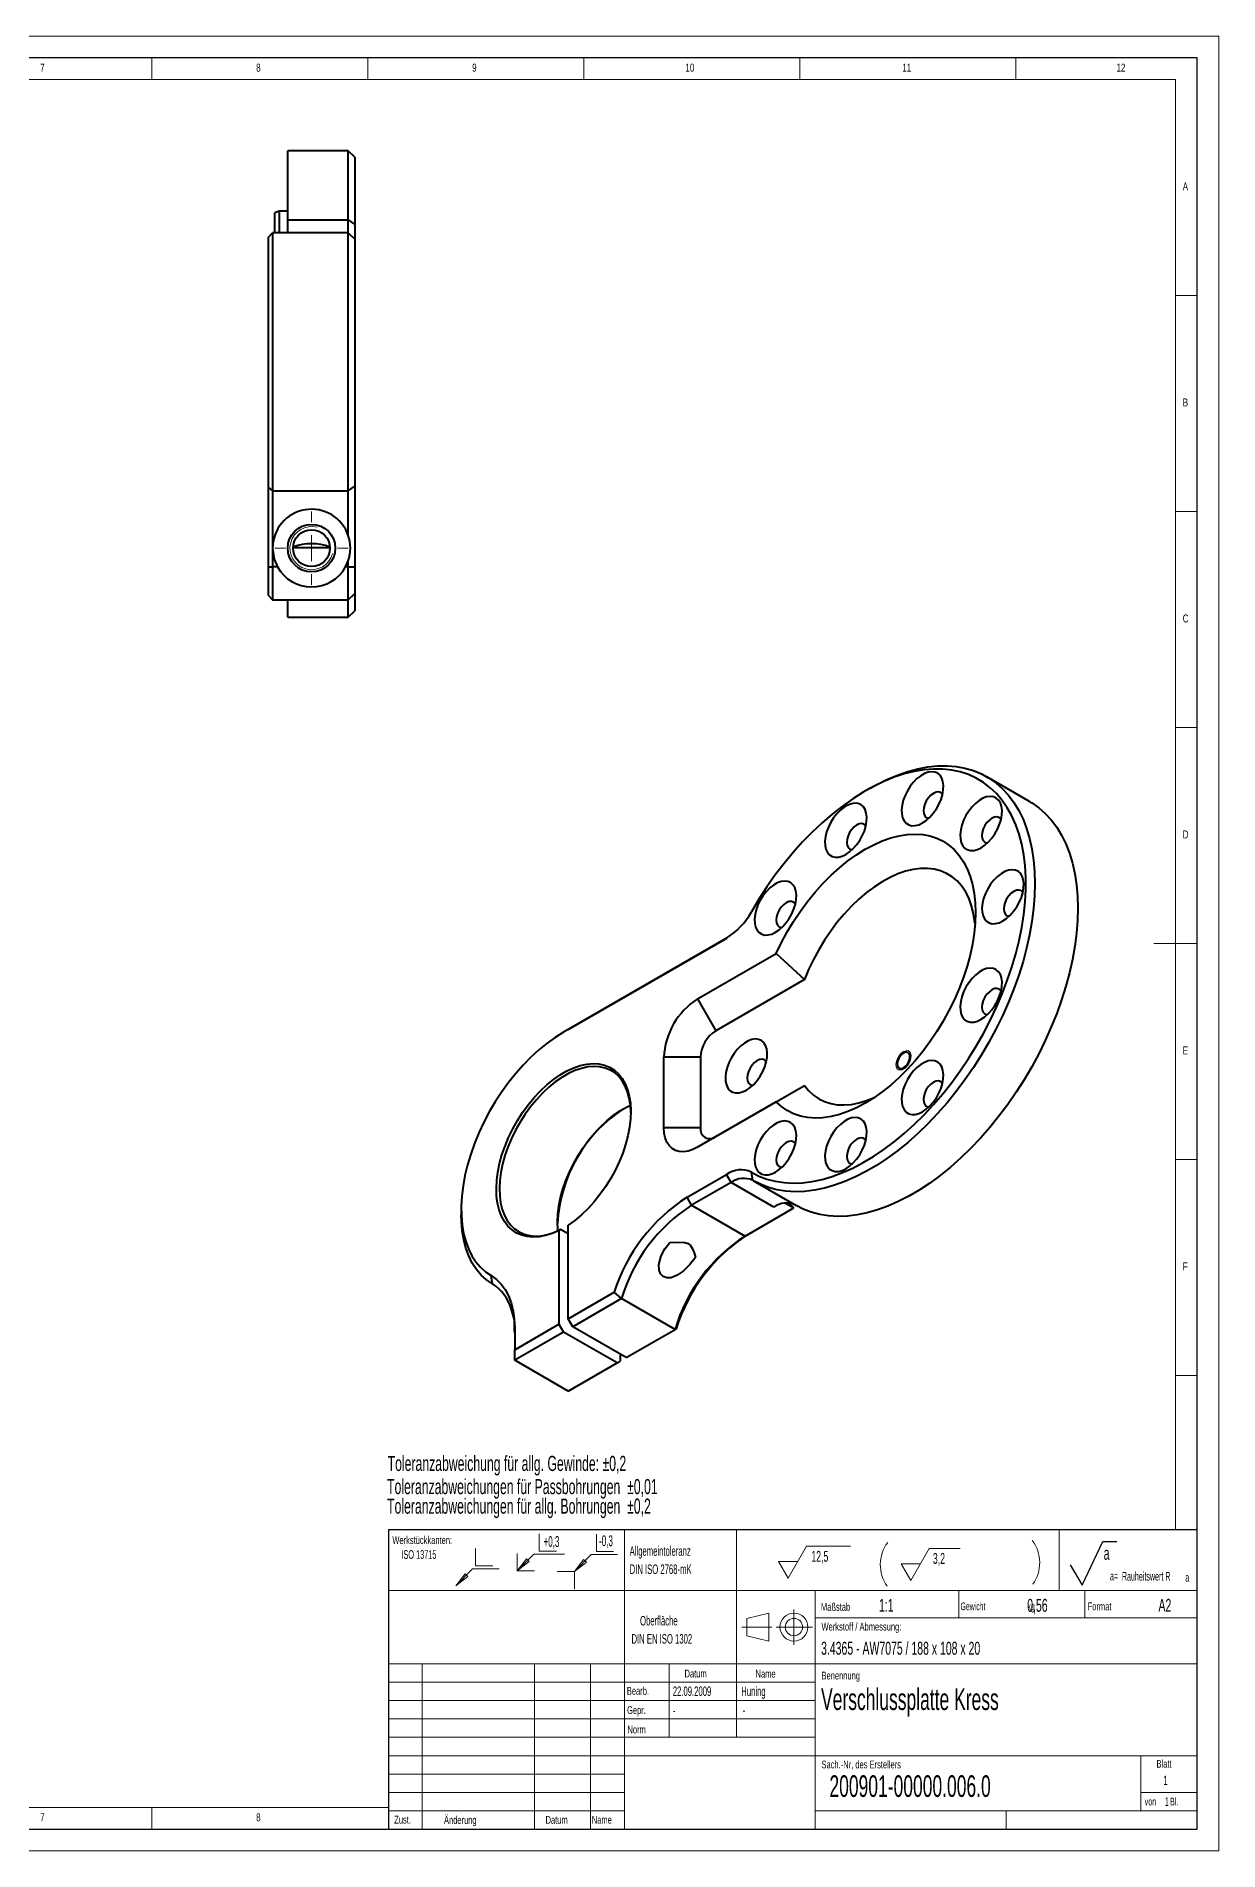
# Model space of a CAD drawing. Header units: millimetres. Extents: x 0 to 594, y 0 to 420.
# Drawn here: x 320.3 to 594, y 0 to 420 of the extents above; entities that cross this region are included whole.
import ezdxf

# ---------------------------------------------------------------- set-up
doc = ezdxf.new("R2010")
doc.units = ezdxf.units.MM
doc.linetypes.add('CENTERX2', pattern=[20.32, 12.7, -2.54, 2.54, -2.54])
doc.layers.add('SLD-0', color=7, linetype='Continuous')
doc.styles.add('SLDTEXTSTYLE0', font='TXT', dxfattribs={"width": 0.554584})
doc.styles.add('SLDTEXTSTYLE1', font='TXT', dxfattribs={"width": 0.605})
doc.styles.add('SLDTEXTSTYLE2', font='TXT', dxfattribs={"width": 0.491563})
doc.styles.add('SLDTEXTSTYLE3', font='TXT', dxfattribs={"width": 0.75})
doc.styles.add('SLDTEXTSTYLE4', font='TXT', dxfattribs={"width": 0.530484})
doc.styles.add('SLDTEXTSTYLE5', font='TXT', dxfattribs={"width": 0.548462})

# ---------------------------------------------------------------- blocks, each defined once
blk = doc.blocks.new('Block25')
at = {"color": 9, "linetype": 'Continuous', "lineweight": 0}
for p, q in [((5.1, 4.6), (5.1, 8.6)), ((5.1, 4.6), (9.1, 4.6)), ((0, 0), (0, 4)), ((0, 0), (3.9, 3.9)), ((0, 0), (2.15, 2.8)), ((0, 0), (2.8, 2.15)), ((0, 0), (4, 0)), ((2.15, 2.8), (2.8, 2.15)), ((3.9, 3.9), (10.96, 3.9))]:
    blk.add_line(p, q, dxfattribs=at)
at = {"color": 7, "linetype": 'Continuous', "lineweight": 0, "insert": (6.11, 8.05), "char_height": 2.5, "attachment_point": 1, "style": 'SLDTEXTSTYLE0'}
blk.add_mtext('+0,3', dxfattribs=at)
blk = doc.blocks.new('Block26')
at = {"color": 9, "linetype": 'Continuous', "lineweight": 0}
for p, q in [((4.596194, 4.596194), (4.596194, 8.596194)), ((4.596194, 4.596194), (8.596194, 4.596194)), ((0, 0), (3.896194, 3.896194)), ((0, 0), (2.149051, 2.800697)), ((0, 0), (2.800697, 2.14905)), ((2.149051, 2.800697), (2.800697, 2.14905)), ((3.896194, 3.896194), (10.010473, 3.896194))]:
    blk.add_line(p, q, dxfattribs=at)
blk = doc.blocks.new('Block27')
at = {"color": 9, "linetype": 'Continuous', "lineweight": 0}
for p, q in [((9.1, 8.6), (9.1, 12.6)), ((9.1, 8.6), (13.1, 8.6)), ((4, 4), (7.9, 7.9)), ((4, 4), (6.15, 6.8)), ((4, 4), (6.8, 6.15)), ((6.15, 6.8), (6.8, 6.15)), ((7.9, 7.9), (14.01, 7.9)), ((0, 4), (4, 4)), ((4, 0), (4, 4))]:
    blk.add_line(p, q, dxfattribs=at)
at = {"color": 7, "linetype": 'Continuous', "lineweight": 0, "insert": (9.73, 12.36), "char_height": 2.5, "attachment_point": 1, "style": 'SLDTEXTSTYLE0'}
blk.add_mtext('-0,3', dxfattribs=at)
blk = doc.blocks.new('Block28')
at = {"layer": 'SLD-0'}
for p, q in [((2.77, 0), (7.58, 10.04)), ((7.58, 10.04), (10.86, 10.04)), ((0, 4.71), (2.77, 0))]:
    blk.add_line(p, q, dxfattribs=at)
at = {"layer": 'SLD-0', "attachment_point": 1}
for s, insert, char_height, style in [('a', (7.79, 8.85), 3, 'SLDTEXTSTYLE1'), ('a=', (9.24, 3.08), 2, 'SLDTEXTSTYLE2'), ('Rauheitswert R', (12.01, 3.03), 2, 'SLDTEXTSTYLE2'), ('a', (26.68, 2.78), 2, 'SLDTEXTSTYLE2')]:
    blk.add_mtext(s, dxfattribs=dict(at, insert=insert, char_height=char_height, style=style))
blk = doc.blocks.new('Block29')
at = {"layer": 'SLD-0', "color": 7, "linetype": 'Continuous', "lineweight": 0}
for p, q in [((6.51, 7.42), (2.23, 0)), ((6.51, 7.42), (13.68, 7.42)), ((2.23, 0), (0, 3.86)), ((0, 3.86), (4.46, 3.86))]:
    blk.add_line(p, q, dxfattribs=at)
at = {"layer": 'SLD-0', "insert": (7.34, 6.36), "char_height": 2.5, "attachment_point": 1, "style": 'SLDTEXTSTYLE1'}
blk.add_mtext('3,2', dxfattribs=at)
blk = doc.blocks.new('Block30')
at = {"color": 7, "linetype": 'Continuous', "lineweight": 0}
for p, q in [((2.23, 0), (6.51, 7.42)), ((6.51, 7.42), (16.66, 7.42)), ((0, 3.86), (4.46, 3.86)), ((0, 3.86), (2.23, 0))]:
    blk.add_line(p, q, dxfattribs=at)
at = {"color": 7, "linetype": 'Continuous', "lineweight": 0, "insert": (7.63, 6.32), "char_height": 2.5, "attachment_point": 1, "style": 'SLDTEXTSTYLE1'}
blk.add_mtext('12,5', dxfattribs=at)
blk = doc.blocks.new('Block31')
at = {"color": 7, "linetype": 'Continuous', "lineweight": 0}
blk.add_arc((8.57, 4.98), 8.57, 143.2192, 215.5305, dxfattribs=at)
blk = doc.blocks.new('Block32')
at = {"color": 7, "linetype": 'Continuous', "lineweight": 0}
blk.add_arc((-6.86, 4.98), 8.57, 324.4695, 36.7808, dxfattribs=at)
blk = doc.blocks.new('SW_NOTE_0')
at = {"color": 0, "linetype": 'Continuous', "lineweight": 0, "char_height": 2.2, "attachment_point": 1, "style": 'SLDTEXTSTYLE1'}
for s, insert in [('Allgemeintoleranz', (0, 2.84)), ('DIN ISO 2768-mK', (0, -1.36))]:
    blk.add_mtext(s, dxfattribs=dict(at, insert=insert))
blk = doc.blocks.new('SW_NOTE_1')
at = {"color": 0, "linetype": 'Continuous', "lineweight": 0, "char_height": 2.2, "attachment_point": 1, "style": 'SLDTEXTSTYLE1'}
for s, insert in [('    Oberfläche', (0, 2.84)), ('DIN EN ISO 1302', (0, -1.36))]:
    blk.add_mtext(s, dxfattribs=dict(at, insert=insert))
blk = doc.blocks.new('SW_NOTE_2')
at = {"color": 0, "linetype": 'Continuous', "lineweight": 0, "char_height": 3.5, "attachment_point": 1, "style": 'SLDTEXTSTYLE1'}
for s, insert in [('Toleranzabweichungen für Passbohrungen  ±0,01', (0, 4.51)), ('Toleranzabweichungen für allg. Bohrungen  ±0,2', (0, -0.01))]:
    blk.add_mtext(s, dxfattribs=dict(at, insert=insert))
blk = doc.blocks.new('SW_CENTERMARKSYMBOL_10')
at = {"color": 0, "linetype": 'Continuous', "lineweight": 0}
for p, q in [((0, 6), (0, 8.5)), ((-6, 0), (-8.5, 0)), ((0, 0), (-3, 0)), ((0, 0), (0, 3)), ((0, 0), (0, -3)), ((0, 0), (3, 0)), ((6, 0), (8.5, 0)), ((0, -6), (0, -8.5))]:
    blk.add_line(p, q, dxfattribs=at)

msp = doc.modelspace()

# ---------------------------------------------------------------- linework, layer by layer
at = {"color": 7, "linetype": 'Continuous', "lineweight": 0}
for p, q in [((594, 420), (0, 420)), ((594, 77.25), (594, 420)), ((347, 410), (347, 415)), ((397, 415), (397, 410)), ((447, 410), (447, 415)), ((497, 415), (497, 410)), ((547, 410), (547, 415)), ((584, 410), (10, 410)), ((584, 74.25), (584, 410)), ((584, 360), (589, 360)), ((589, 310), (584, 310)), ((584, 260), (589, 260)), ((589, 210), (579, 210)), ((584, 160), (589, 160)), ((589, 110), (584, 110)), ((594, 0), (594, 77.25)), ((482.4, 57.25), (482.4, 74.25)), ((557.07055, 74.25), (557.07055, 60.25)), ((533.80694, 60.25), (533.80694, 53.875)), ((563, 60.25), (563, 53.875)), ((482.4, 57.25), (482.4, 26.25)), ((589, 53.875), (500.6, 53.875)), ((409.6, 43.25), (409.6, 5)), ((435.6, 5), (435.6, 43.25)), ((448.6, 43.25), (448.6, 5)), ((466.8, 26.25), (466.8, 43.25)), ((500.6, 39), (401.8, 39)), ((500.6, 34.75), (401.8, 34.75)), ((500.6, 30.5), (401.8, 30.5)), ((500.6, 26.25), (401.8, 26.25)), ((456.4, 22), (401.8, 22)), ((576, 9.25), (576, 22)), ((456.4, 17.75), (401.8, 17.75)), ((456.4, 13.5), (401.8, 13.5)), ((589, 13.5), (576, 13.5)), ((10, 10), (401.8, 10)), ((347, 5), (347, 10)), ((500.6, 9.25), (589, 9.25)), ((544.8, 5), (544.8, 9.25)), ((0, 0), (401.8, 0)), ((401.8, 0), (594, 0))]:
    msp.add_line(p, q, dxfattribs=at)
at = {"color": 7, "linetype": 'Continuous', "lineweight": 30}
for p, q in [((589, 415), (5, 415)), ((589, 74.25), (589, 415)), ((589, 74.25), (401.8, 74.25)), ((401.8, 74.25), (401.8, 5)), ((589, 5), (589, 74.25)), ((5, 5), (401.8, 5)), ((401.8, 5), (589, 5))]:
    msp.add_line(p, q, dxfattribs=at)
at = {"color": 7, "linetype": 'Continuous', "lineweight": 40}
for p, q in [((392.48791, 393.52339), (378.48791, 393.52339)), ((378.48791, 377.49214), (378.48791, 393.52339)), ((393.98791, 392.02339), (392.48791, 393.52339)), ((392.48791, 377.49214), (392.48791, 393.52339)), ((393.98791, 392.02339), (393.98791, 376.43745)), ((376.48791, 379.52339), (375.48791, 379.15942)), ((375.48791, 374.52339), (375.48791, 379.15942)), ((378.48791, 379.52339), (376.48791, 379.52339)), ((376.48791, 379.52339), (376.48791, 374.52339)), ((373.98791, 373.52339), (374.98791, 374.52339)), ((374.98791, 374.52339), (374.98791, 314.81765)), ((392.48791, 374.52339), (374.98791, 374.52339)), ((378.48791, 377.49214), (392.48791, 377.49214)), ((378.48791, 374.52339), (378.48791, 377.49214)), ((392.48791, 374.52339), (392.48791, 377.49214)), ((392.48791, 377.49214), (393.98791, 376.43745)), ((392.48791, 314.81765), (392.48791, 374.52339)), ((392.48791, 374.52339), (393.98791, 373.02339)), ((393.98791, 376.43745), (393.98791, 373.02339)), ((373.98791, 315.52353), (373.98791, 373.52339)), ((393.98791, 373.02339), (393.98791, 315.87647)), ((373.98791, 315.52353), (374.98791, 314.81765)), ((373.98791, 297.1707), (373.98791, 315.52353)), ((392.48791, 314.81765), (393.98791, 315.87647)), ((393.98791, 315.87647), (393.98791, 297.1707)), ((374.98791, 314.81765), (392.48791, 314.81765)), ((374.98791, 314.81765), (374.98791, 301.52339)), ((392.48791, 304.48143), (392.48791, 314.81765)), ((374.98791, 301.52339), (374.98791, 297.1707)), ((391.86535, 297.1707), (392.48791, 298.56535)), ((392.48791, 297.1707), (392.48791, 298.56535)), ((373.98791, 297.1707), (374.98791, 297.1707)), ((373.98791, 290.52339), (373.98791, 297.1707)), ((376.11046, 297.1707), (374.98791, 297.1707)), ((374.98791, 297.1707), (374.98791, 289.52339)), ((392.48791, 297.1707), (391.86535, 297.1707)), ((392.48791, 297.1707), (393.98791, 297.1707)), ((392.48791, 289.52339), (392.48791, 297.1707)), ((393.98791, 297.1707), (393.98791, 291.02339)), ((373.98791, 290.52339), (374.98791, 289.52339)), ((392.48791, 289.52339), (393.98791, 291.02339)), ((393.98791, 291.02339), (393.98791, 287.02339)), ((374.98791, 289.52339), (392.48791, 289.52339)), ((378.48791, 285.52339), (378.48791, 289.52339)), ((392.48791, 285.52339), (392.48791, 289.52339)), ((392.48791, 285.52339), (393.98791, 287.02339)), ((378.48791, 285.52339), (392.48791, 285.52339)), ((550.18013, 242.89837), (540.28064, 248.61323)), ((513.27663, 245.93621), (512.21614, 245.3238)), ((480.04299, 211.23636), (442.33174, 189.46612)), ((443.3924, 190.07863), (480.09593, 211.26713)), ((473.3313, 197.15503), (491.5461, 207.67021)), ((491.5461, 207.67021), (498.09364, 201.65233)), ((498.09364, 201.65233), (477.57394, 189.80656)), ((473.3313, 197.15503), (477.57394, 189.80656)), ((443.3924, 190.07863), (442.33174, 189.46612)), ((465.55312, 167.35202), (465.55312, 183.68283)), ((474.0384, 183.68283), (465.55312, 183.68283)), ((474.0384, 183.68283), (474.0384, 167.35202)), ((477.57394, 165.31033), (498.09364, 177.1561)), ((491.5461, 173.37549), (498.09364, 177.1561)), ((491.5461, 173.37549), (473.3313, 162.86031)), ((474.0384, 167.35202), (465.55312, 167.35202)), ((477.57394, 165.31033), (473.3313, 162.86031)), ((470.90796, 151.25459), (480.04299, 156.52813)), ((481.10365, 154.69101), (480.04299, 156.52813)), ((486.13164, 155.16951), (485.82518, 157.0784)), ((471.96862, 149.41747), (470.90796, 151.25459)), ((481.10365, 154.69101), (471.96862, 149.41747)), ((491.00314, 148.97615), (481.10365, 154.69101)), ((486.28503, 155.07995), (496.18452, 149.36509)), ((418.64366, 148.43717), (418.64366, 147.21256)), ((471.96862, 149.41747), (484.34299, 142.2739)), ((484.34299, 142.2739), (495.6572, 148.80546)), ((493.72889, 149.91864), (495.6572, 148.80546)), ((495.6572, 148.80546), (494.40375, 149.93302)), ((441.62463, 143.78275), (441.27108, 143.5776)), ((441.27108, 143.5776), (441.27108, 121.89747)), ((443.3924, 142.76224), (441.62463, 143.78275)), ((443.3924, 123.12208), (443.3924, 144.80222)), ((425.86204, 131.2064), (425.55268, 133.11699)), ((443.3924, 123.12208), (454.02601, 129.26074)), ((455.76677, 127.81623), (444.45306, 121.28496)), ((455.76677, 127.81623), (454.02601, 129.26074)), ((468.14113, 120.67266), (455.76677, 127.81623)), ((431.01803, 115.97851), (441.27108, 121.89747)), ((441.27108, 121.89747), (442.33174, 120.06035)), ((444.45306, 121.28496), (443.3924, 123.12208)), ((431.01803, 120.99804), (431.01803, 115.97851)), ((442.33174, 120.06035), (431.01803, 113.52909)), ((454.70611, 112.91678), (442.33174, 120.06035)), ((456.82743, 114.14139), (444.45306, 121.28496)), ((456.82743, 114.14139), (468.14113, 120.67266)), ((468.39176, 120.81747), (468.14113, 120.67266)), ((431.01803, 113.52909), (431.01803, 115.97851)), ((443.3924, 106.38552), (431.01803, 113.52909)), ((455.41321, 114.9578), (455.41321, 113.32512)), ((443.3924, 106.38552), (454.70611, 112.91678)), ((454.70611, 112.91678), (455.41321, 113.32512))]:
    msp.add_line(p, q, dxfattribs=at)
at = {"color": 8, "linetype": 'Continuous', "lineweight": 40}
msp.add_line((388.23779, 301.55464), (379.73802, 301.55464), dxfattribs=at)
at = {"color": 7, "linetype": 'Continuous', "lineweight": 15}
for p, q in [((456.4, 5), (456.4, 74.25)), ((456.4, 60.25), (401.8, 60.25)), ((456.4, 60.25), (589, 60.25)), ((500.6, 60.25), (500.6, 5)), ((484.75897, 53.7556), (489.83, 54.97552)), ((489.83, 54.97552), (489.83, 48.50697)), ((484.75897, 53.7556), (484.75897, 49.72689)), ((489.83, 48.50697), (484.75897, 49.72689)), ((589, 43.25), (401.8, 43.25)), ((456.4, 22), (589, 22)), ((401.8, 9.25), (456.4, 9.25))]:
    msp.add_line(p, q, dxfattribs=at)
at = {"color": 7, "linetype": 'CENTERX2', "lineweight": 0}
for p, q in [((495.65969, 55.86165), (495.65969, 47.66585)), ((483.63093, 51.76375), (490.58428, 51.76375)), ((491.58696, 51.76375), (499.95714, 51.76375))]:
    msp.add_line(p, q, dxfattribs=at)
at = {"color": 7, "linetype": 'Continuous', "lineweight": 40, "flags": 128}
for points in [[(374.98791, 301.52339), (375.35057, 298.99427), (376.11046, 297.1707)], [(485.82518, 157.0784), (487.56824, 156.17668), (489.4145, 155.46868), (491.35621, 154.95736), (493.38526, 154.64487), (495.49315, 154.53249), (497.67107, 154.62072), (499.90988, 154.90918), (502.20024, 155.39666), (504.53253, 156.08112), (506.89702, 156.95969), (509.28379, 158.02871), (511.68286, 159.28369), (514.08419, 160.71938), (516.47773, 162.32978), (518.85345, 164.10813), (521.20142, 166.04701), (523.5118, 168.13829), (525.77493, 170.37322), (527.98134, 172.74245), (530.12178, 175.23605), (532.18731, 177.8436), (534.16927, 180.55418), (536.05937, 183.35644), (537.84969, 186.23866), (539.53276, 189.18876), (541.10151, 192.19441), (542.54939, 195.24302), (543.87033, 198.32184), (545.0588, 201.41797), (546.10984, 204.51845), (547.01903, 207.61032), (547.78259, 210.68063), (548.3973, 213.71652), (548.8606, 216.70529), (549.17055, 219.63443), (549.32585, 222.49169), (549.32585, 225.26509), (549.17055, 227.94304), (548.8606, 230.51433), (548.3973, 232.96819), (547.78259, 235.29434), (547.01903, 237.48307), (546.10984, 239.5252), (545.0588, 241.41218), (543.87033, 243.13613), (542.54939, 244.68982), (541.10151, 246.06675), (539.53276, 247.26115), (537.84969, 248.26804), (536.05937, 249.08318), (534.16927, 249.70318), (532.18731, 250.12544), (530.12178, 250.34818), (527.98134, 250.37049), (525.77493, 250.19225), (523.5118, 249.81423), (521.20142, 249.23799), (518.85345, 248.46596), (516.47773, 247.50137), (514.08419, 246.34825), (511.68286, 245.01143), (509.28379, 243.4965), (506.89702, 241.8098), (504.53253, 239.9584), (502.20024, 237.95005), (499.90988, 235.79314), (497.67107, 233.49672), (495.49315, 231.07038), (493.38526, 228.52429), (491.35621, 225.8691), (489.4145, 223.11592), (487.56824, 220.27629), (485.82518, 217.36208)], [(513.27663, 245.93621), (514.76443, 246.7619), (517.1953, 247.96633), (519.61023, 248.98292), (521.99938, 249.8075), (524.35304, 250.43673), (526.6616, 250.86804), (528.91566, 251.09968), (531.10605, 251.13069), (533.22385, 250.96096), (535.26041, 250.59118), (537.20746, 250.02285), (539.05706, 249.25828), (540.80167, 248.3006), (542.43419, 247.1537), (543.94798, 245.82225), (545.33685, 244.31168), (546.59516, 242.62814), (547.71779, 240.77849), (548.70015, 238.77026), (549.53825, 236.61163), (550.22867, 234.31139), (550.76861, 231.87892), (551.15585, 229.32411), (551.38883, 226.65739), (551.4666, 223.88961), (551.38883, 221.03204), (551.15585, 218.09632), (550.76861, 215.09441), (550.22867, 212.03855), (549.53825, 208.94116), (548.70015, 205.81488), (547.71779, 202.67244), (546.59516, 199.52663), (545.33685, 196.39028), (543.94798, 193.27614), (542.43419, 190.19692), (540.80167, 187.16515), (539.05706, 184.19318), (537.20746, 181.29311), (535.26041, 178.47677), (533.22385, 175.75562), (531.10605, 173.14074), (528.91566, 170.64278), (526.6616, 168.27193), (524.35304, 166.03783), (521.99938, 163.94959), (519.61023, 162.01571), (517.1953, 160.24408), (514.76443, 158.6419), (512.32753, 157.2157), (509.89452, 155.9713), (507.47531, 154.91375), (505.07976, 154.04738), (502.71762, 153.3757), (500.39851, 152.90145), (498.13189, 152.62657), (495.92698, 152.55217), (493.79276, 152.67856), (491.73793, 153.00523), (489.77086, 153.53083), (487.89955, 154.25324), (486.13164, 155.16951), (486.13164, 155.16951)], [(525.4406, 237.91616), (526.3061, 238.50576), (527.14379, 239.25631), (527.92673, 240.1437), (528.62977, 241.13939), (529.2303, 242.21139), (529.70903, 243.32524), (530.05057, 244.44515), (530.24394, 245.53511), (530.28293, 246.5601), (530.16628, 247.48717), (529.89775, 248.28652), (529.48595, 248.93247), (528.94414, 249.40425), (528.28972, 249.6867), (527.54372, 249.77073), (526.73013, 249.65366), (525.8751, 249.33924), (525.00609, 248.83757), (524.15106, 248.16479), (523.33747, 247.34251), (522.59147, 246.39717), (521.93705, 245.35914), (521.39524, 244.2618), (520.98345, 243.14041), (520.71491, 242.03101), (520.59826, 240.96926), (520.63725, 239.98928), (520.83062, 239.12258), (521.17216, 238.39701), (521.65089, 237.83589), (522.25142, 237.45725), (522.95446, 237.27327), (523.73741, 237.28985), (524.57509, 237.50647), (525.4406, 237.91616)], [(530.05245, 244.45292), (529.97519, 244.57628), (529.60436, 244.92027), (529.12109, 245.0695), (528.5583, 245.0138), (527.95436, 244.75697), (527.35042, 244.31651), (526.78763, 243.72243), (526.30436, 243.01522), (525.93353, 242.24308), (525.70042, 241.45862), (525.62091, 240.71531), (525.70042, 240.0638), (525.93353, 239.54849), (526.30436, 239.2045), (526.78763, 239.05527), (526.93342, 239.05002)], [(538.99069, 232.18013), (539.8562, 232.76973), (540.69388, 233.52028), (541.47683, 234.40767), (542.17987, 235.40336), (542.7804, 236.47536), (543.25913, 237.58921), (543.60067, 238.70912), (543.79404, 239.79908), (543.83303, 240.82407), (543.71638, 241.75114), (543.44785, 242.55049), (543.03605, 243.19644), (542.49424, 243.66822), (541.83982, 243.95067), (541.09382, 244.0347), (540.28023, 243.91763), (539.4252, 243.60321), (538.55619, 243.10154), (537.70116, 242.42876), (536.88757, 241.60648), (536.14157, 240.66114), (535.48715, 239.62311), (534.94534, 238.52577), (534.53354, 237.40438), (534.26501, 236.29498), (534.14836, 235.23323), (534.18735, 234.25325), (534.38072, 233.38655), (534.72226, 232.66098), (535.20099, 232.09986), (535.80152, 231.72122), (536.50456, 231.53724), (537.2875, 231.55382), (538.12519, 231.77044), (538.99069, 232.18013)], [(550.18013, 242.89837), (550.70117, 242.58574), (552.33369, 241.43884), (553.84747, 240.1074), (555.23635, 238.59682), (556.49466, 236.91328), (557.61728, 235.06363), (558.59964, 233.0554), (559.43774, 230.89677), (560.12817, 228.59653), (560.6681, 226.16406), (561.05535, 223.60926), (561.28833, 220.94253), (561.36609, 218.17475), (561.28833, 215.31718), (561.05535, 212.38146), (560.6681, 209.37956), (560.12817, 206.32369), (559.43774, 203.22631), (558.59964, 200.10003), (557.61728, 196.95758), (556.49466, 193.81178), (555.23635, 190.67542), (553.84747, 187.56129), (552.33369, 184.48206), (550.70117, 181.45029), (548.95655, 178.47832), (547.10696, 175.57826), (545.15991, 172.76191), (543.12334, 170.04076), (541.00555, 167.42588), (538.81516, 164.92792), (536.56109, 162.55707), (534.25253, 160.32297), (531.89888, 158.23473), (529.50972, 156.30086), (527.09479, 154.52922), (524.66393, 152.92704), (522.22702, 151.50084), (519.79401, 150.25644), (517.37481, 149.1989), (514.97925, 148.33252), (512.61711, 147.66084), (510.29801, 147.18659), (508.03138, 146.91171), (505.82647, 146.83732), (503.69225, 146.96371), (501.63742, 147.29037), (499.67035, 147.81598), (497.79905, 148.53838), (496.18452, 149.36509)], [(507.69374, 230.61763), (508.55924, 231.20723), (509.39693, 231.95778), (510.17987, 232.84516), (510.88291, 233.84086), (511.48345, 234.91286), (511.96218, 236.02671), (512.30372, 237.14661), (512.49709, 238.23658), (512.53608, 239.26157), (512.41943, 240.18864), (512.15089, 240.98799), (511.7391, 241.63394), (511.19728, 242.10572), (510.54286, 242.38816), (509.79687, 242.4722), (508.98328, 242.35513), (508.12824, 242.0407), (507.25924, 241.53904), (506.4042, 240.86626), (505.59061, 240.04398), (504.84462, 239.09864), (504.1902, 238.06061), (503.64838, 236.96327), (503.23659, 235.84187), (502.96805, 234.73247), (502.8514, 233.67072), (502.89039, 232.69075), (503.08376, 231.82405), (503.4253, 231.09848), (503.90403, 230.53735), (504.50457, 230.15872), (505.20761, 229.97473), (505.99055, 229.99132), (506.82824, 230.20794), (507.69374, 230.61763)], [(491.5461, 207.67021), (492.77771, 210.20548), (494.12973, 212.69279), (495.59379, 215.11673), (497.16081, 217.46229), (498.8211, 219.71494), (500.56437, 221.86073), (502.37982, 223.88639), (504.25623, 225.77935), (506.18196, 227.52792), (508.1451, 229.12124), (510.13348, 230.54947), (512.13479, 231.80375), (514.13665, 232.87632), (516.12665, 233.76053), (518.09248, 234.45092), (520.02195, 234.9432), (521.90312, 235.23433), (523.72435, 235.32251), (525.47435, 235.20718), (527.1423, 234.88907), (528.71785, 234.37014), (530.19125, 233.6536), (531.55339, 232.7439), (532.79582, 231.64667), (533.91085, 230.36869), (534.89158, 228.91789), (535.73194, 227.30325), (536.42671, 225.53477), (536.97161, 223.62339), (537.36324, 221.58096), (537.5992, 219.42011), (537.67802, 217.15424), (537.5992, 214.79737), (537.36324, 212.3641), (536.97161, 209.86949), (536.42671, 207.32899), (535.73194, 204.75833), (534.89158, 202.17344), (533.91085, 199.59031), (532.79582, 197.02495), (531.55339, 194.49323), (530.19125, 192.01085), (528.71785, 189.59315), (527.1423, 187.25513), (525.47435, 185.01125), (523.72435, 182.87542), (521.90312, 180.86085), (520.02195, 178.98002), (518.09248, 177.24458), (516.12665, 175.66527), (514.13665, 174.25188), (512.13479, 173.01316), (510.13348, 171.95677), (508.1451, 171.08926), (506.18196, 170.416), (504.25623, 169.94115), (502.37982, 169.66767), (500.56437, 169.59724), (498.8211, 169.7303), (497.16081, 170.06602), (495.59379, 170.60233), (494.12973, 171.33591), (492.77771, 172.26221), (491.5461, 173.37549)], [(512.3056, 237.15439), (512.22833, 237.27775), (511.85751, 237.62174), (511.37423, 237.77097), (510.81145, 237.71527), (510.20751, 237.45844), (509.60356, 237.01797), (509.04078, 236.4239), (508.55751, 235.71669), (508.18668, 234.94455), (507.95356, 234.16009), (507.87405, 233.41678), (507.95356, 232.76527), (508.18668, 232.24996), (508.55751, 231.90597), (509.04078, 231.75674), (509.18657, 231.75149)], [(543.60255, 238.71689), (543.52529, 238.84025), (543.15446, 239.18424), (542.67119, 239.33347), (542.1084, 239.27777), (541.50446, 239.02094), (540.90052, 238.58048), (540.33773, 237.9864), (539.85446, 237.27919), (539.48363, 236.50705), (539.25052, 235.72259), (539.17101, 234.97928), (539.25052, 234.32777), (539.48363, 233.81246), (539.85446, 233.46847), (540.33773, 233.31924), (540.48352, 233.31399)], [(537.58122, 214.53735), (537.50243, 215.2997), (537.19147, 217.1913), (536.72789, 218.95638), (536.11511, 220.58196), (535.35764, 222.05605), (534.46106, 223.36781), (533.43196, 224.50758), (532.27794, 225.46697), (531.00747, 226.2389), (529.62993, 226.8177), (528.15544, 227.19911), (526.59488, 227.38031), (524.95972, 227.35998), (523.26202, 227.13826), (521.51426, 226.71678), (519.72932, 226.09865), (517.92035, 225.28843), (516.10066, 224.29206), (514.28365, 223.1169), (512.4827, 221.7716), (510.71107, 220.26605), (508.98181, 218.61135), (507.30765, 216.81969), (505.70091, 214.90424), (504.17343, 212.87912), (502.73646, 210.75925), (501.40057, 208.56022), (500.17561, 206.29823), (499.07058, 203.98993), (498.09364, 201.65233)], [(544.04198, 215.23069), (544.90748, 215.82029), (545.74517, 216.57084), (546.52811, 217.45822), (547.23115, 218.45391), (547.83168, 219.52591), (548.31041, 220.63977), (548.65195, 221.75967), (548.84532, 222.84963), (548.88431, 223.87462), (548.76766, 224.80169), (548.49913, 225.60105), (548.08733, 226.247), (547.54552, 226.71877), (546.8911, 227.00122), (546.1451, 227.08526), (545.33151, 226.96818), (544.47648, 226.65376), (543.60748, 226.1521), (542.75244, 225.47931), (541.93885, 224.65704), (541.19285, 223.71169), (540.53843, 222.67367), (539.99662, 221.57632), (539.58483, 220.45493), (539.31629, 219.34553), (539.19964, 218.28378), (539.23863, 217.30381), (539.432, 216.4371), (539.77354, 215.71153), (540.25227, 215.15041), (540.8528, 214.77177), (541.55584, 214.58779), (542.33879, 214.60438), (543.17647, 214.821), (544.04198, 215.23069)], [(491.38463, 212.60177), (492.25013, 213.19136), (493.08782, 213.94192), (493.87076, 214.8293), (494.5738, 215.82499), (495.17434, 216.89699), (495.65307, 218.01084), (495.99461, 219.13075), (496.18798, 220.22071), (496.22697, 221.2457), (496.11032, 222.17277), (495.84178, 222.97213), (495.42999, 223.61807), (494.88817, 224.08985), (494.23375, 224.3723), (493.48776, 224.45634), (492.67417, 224.33926), (491.81913, 224.02484), (490.95013, 223.52318), (490.09509, 222.85039), (489.2815, 222.02812), (488.53551, 221.08277), (487.88109, 220.04475), (487.33927, 218.9474), (486.92748, 217.82601), (486.65894, 216.71661), (486.54229, 215.65486), (486.58128, 214.67488), (486.77465, 213.80818), (487.11619, 213.08261), (487.59492, 212.52149), (488.19546, 212.14285), (488.8985, 211.95887), (489.68144, 211.97545), (490.51913, 212.19207), (491.38463, 212.60177)], [(495.99649, 219.13853), (495.91922, 219.26188), (495.54839, 219.60587), (495.06512, 219.7551), (494.50234, 219.69941), (493.89839, 219.44257), (493.29445, 219.00211), (492.73167, 218.40803), (492.24839, 217.70082), (491.87757, 216.92868), (491.64445, 216.14423), (491.56494, 215.40092), (491.64445, 214.74941), (491.87757, 214.2341), (492.24839, 213.8901), (492.73167, 213.74087), (492.87746, 213.73562)], [(548.65383, 221.76745), (548.57657, 221.8908), (548.20574, 222.23479), (547.72247, 222.38403), (547.15968, 222.32833), (546.55574, 222.0715), (545.9518, 221.63103), (545.38901, 221.03695), (544.90574, 220.32974), (544.53491, 219.5576), (544.3018, 218.77315), (544.22229, 218.02984), (544.3018, 217.37833), (544.53491, 216.86302), (544.90574, 216.51903), (545.38901, 216.3698), (545.5348, 216.36455)], [(538.99069, 192.44916), (539.8562, 193.03875), (540.69388, 193.78931), (541.47683, 194.67669), (542.17987, 195.67238), (542.7804, 196.74438), (543.25913, 197.85824), (543.60067, 198.97814), (543.79404, 200.0681), (543.83303, 201.09309), (543.71638, 202.02016), (543.44785, 202.81952), (543.03605, 203.46546), (542.49424, 203.93724), (541.83982, 204.21969), (541.09382, 204.30373), (540.28023, 204.18665), (539.4252, 203.87223), (538.55619, 203.37057), (537.70116, 202.69778), (536.88757, 201.87551), (536.14157, 200.93016), (535.48715, 199.89214), (534.94534, 198.79479), (534.53354, 197.6734), (534.26501, 196.564), (534.14836, 195.50225), (534.18735, 194.52228), (534.38072, 193.65557), (534.72226, 192.93), (535.20099, 192.36888), (535.80152, 191.99024), (536.50456, 191.80626), (537.2875, 191.82285), (538.12519, 192.03947), (538.99069, 192.44916)], [(543.60255, 198.98592), (543.52529, 199.10927), (543.15446, 199.45326), (542.67119, 199.6025), (542.1084, 199.5468), (541.50446, 199.28996), (540.90052, 198.8495), (540.33773, 198.25542), (539.85446, 197.54821), (539.48363, 196.77607), (539.25052, 195.99162), (539.17101, 195.24831), (539.25052, 194.5968), (539.48363, 194.08149), (539.85446, 193.7375), (540.33773, 193.58826), (540.48352, 193.58301)], [(442.33174, 189.46612), (440.41066, 188.267), (438.50223, 186.89558), (436.61903, 185.36088), (434.77347, 183.67302), (432.9777, 181.84312), (431.24356, 179.88323), (429.58246, 177.80627), (428.00536, 175.62591), (426.52263, 173.35653), (425.14406, 171.01306), (423.87871, 168.61096), (422.73493, 166.16605), (421.72025, 163.69442), (420.84136, 161.21238), (420.10405, 158.73625), (419.51317, 156.28237), (419.07262, 153.86689), (418.78529, 151.50573), (418.65309, 149.21445), (418.67688, 147.00813), (418.85651, 144.90131), (419.19079, 142.90788), (419.67752, 141.04096), (420.31349, 139.31286), (421.09452, 137.73495), (422.01545, 136.31764), (423.07023, 135.07026), (424.2519, 134.00103), (425.55268, 133.11699)], [(484.64501, 176.0431), (485.51051, 176.6327), (486.3482, 177.38325), (487.13114, 178.27063), (487.83418, 179.26632), (488.43471, 180.33832), (488.91344, 181.45218), (489.25498, 182.57208), (489.44836, 183.66205), (489.48734, 184.68703), (489.37069, 185.6141), (489.10216, 186.41346), (488.69036, 187.05941), (488.14855, 187.53118), (487.49413, 187.81363), (486.74814, 187.89767), (485.93454, 187.78059), (485.07951, 187.46617), (484.21051, 186.96451), (483.35547, 186.29173), (482.54188, 185.46945), (481.79588, 184.5241), (481.14146, 183.48608), (480.59965, 182.38874), (480.18786, 181.26734), (479.91932, 180.15794), (479.80267, 179.09619), (479.84166, 178.11622), (480.03503, 177.24952), (480.37657, 176.52394), (480.8553, 175.96282), (481.45583, 175.58418), (482.15887, 175.4002), (482.94182, 175.41679), (483.7795, 175.63341), (484.64501, 176.0431)], [(521.04013, 181.21826), (521.52228, 181.58951), (521.95219, 182.10635), (522.28326, 182.71277), (522.47962, 183.34305), (522.51998, 183.9289), (522.39998, 184.40683), (522.13262, 184.72504), (521.74688, 184.84906), (521.28454, 184.76544), (520.79572, 184.48325), (520.33338, 184.03307), (519.94764, 183.46367), (519.68028, 182.83677), (519.56028, 182.2203), (519.60064, 181.68106), (519.797, 181.27748), (520.12807, 181.05331), (520.55798, 181.03283), (521.04013, 181.21826)], [(441.27108, 143.5776), (439.7152, 142.89354), (438.18587, 142.40445), (436.6986, 142.11529), (435.26848, 142.02901), (433.91002, 142.14647), (432.637, 142.46648), (431.46233, 142.9858), (430.39793, 143.69916), (429.45461, 144.59932), (428.64192, 145.67715), (427.96812, 146.92172), (427.44004, 148.32039), (427.06304, 149.85898), (426.84095, 151.52188), (426.77601, 153.29222), (426.86888, 155.15203), (427.11863, 157.08246), (427.52272, 159.06391), (428.07705, 161.07628), (428.77599, 163.09917), (429.61246, 165.11203), (430.57797, 167.09447), (431.66272, 169.02635), (432.85572, 170.88809), (434.14484, 172.66079), (435.51703, 174.32647), (436.95835, 175.86824), (438.45418, 177.27044), (439.98936, 178.51886), (441.54829, 179.60084), (443.11518, 180.50538), (444.67412, 181.22332), (446.20929, 181.74737), (447.70513, 182.07222), (449.14645, 182.19457), (450.51863, 182.11318), (451.80776, 181.82887), (453.00075, 181.34453), (454.0855, 180.66508), (455.05101, 179.7974), (455.88748, 178.7503), (456.58643, 177.5344), (457.14075, 176.16204), (457.54484, 174.64713), (457.79459, 173.00506), (457.88747, 171.25248), (457.82253, 169.40716), (457.60043, 167.48784), (457.22343, 165.51397), (456.69535, 163.50559), (456.02155, 161.48308), (455.20887, 159.46694), (454.26554, 157.47764), (453.20115, 155.53535), (452.02648, 153.65979), (450.75345, 151.86998), (449.39499, 150.18407), (447.96487, 148.61917), (446.4776, 147.19116), (444.94827, 145.91453), (443.3924, 144.80222)], [(457.88707, 170.88663), (457.79545, 172.56585), (457.5504, 174.16893), (457.1547, 175.64775), (456.61236, 176.98732), (455.92887, 178.17406), (455.11116, 179.19596), (454.16751, 180.04264), (453.1075, 180.70553), (451.94186, 181.17792), (450.68241, 181.45501), (449.34191, 181.534), (447.93395, 181.41408), (446.4728, 181.09647), (444.97326, 180.5844), (443.45053, 179.88304), (441.92005, 178.99951), (440.39732, 177.94276), (438.89778, 176.72351), (437.43663, 175.3541), (436.02867, 173.84842), (434.68817, 172.22173), (433.42872, 170.49051), (432.26308, 168.67231), (431.20307, 166.78555), (430.25943, 164.84936), (429.44171, 162.88336), (428.75822, 160.90747), (428.21588, 158.94172), (427.82018, 157.00603), (427.57513, 155.12002), (427.48321, 153.30281), (427.54537, 151.5728), (427.76096, 149.94754), (428.12781, 148.44349), (428.6422, 147.0759), (429.2989, 145.85863), (430.09127, 144.80401), (431.01128, 143.92274), (432.0496, 143.22373), (433.19571, 142.71409), (434.438, 142.39897), (435.76386, 142.28156), (437.15988, 142.36307), (438.61189, 142.64265), (440.10519, 143.11748), (441.62463, 143.78275), (441.62463, 143.78275)], [(489.25686, 182.57986), (489.1796, 182.70321), (488.80877, 183.04721), (488.3255, 183.19644), (487.76271, 183.14074), (487.15877, 182.88391), (486.55483, 182.44344), (485.99205, 181.84936), (485.50877, 181.14216), (485.13794, 180.37001), (484.90483, 179.58556), (484.82532, 178.84225), (484.90483, 178.19074), (485.13794, 177.67543), (485.50877, 177.33144), (485.99205, 177.18221), (486.13783, 177.17696)], [(525.4406, 171.06852), (526.3061, 171.65811), (527.14379, 172.40867), (527.92673, 173.29605), (528.62977, 174.29174), (529.2303, 175.36374), (529.70903, 176.47759), (530.05057, 177.5975), (530.24394, 178.68746), (530.28293, 179.71245), (530.16628, 180.63952), (529.89775, 181.43888), (529.48595, 182.08482), (528.94414, 182.5566), (528.28972, 182.83905), (527.54372, 182.92309), (526.73013, 182.80601), (525.8751, 182.49159), (525.00609, 181.98993), (524.15106, 181.31714), (523.33747, 180.49486), (522.59147, 179.54952), (521.93705, 178.5115), (521.39524, 177.41415), (520.98345, 176.29276), (520.71491, 175.18336), (520.59826, 174.12161), (520.63725, 173.14163), (520.83062, 172.27493), (521.17216, 171.54936), (521.65089, 170.98824), (522.25142, 170.6096), (522.95446, 170.42562), (523.73741, 170.4422), (524.57509, 170.65882), (525.4406, 171.06852)], [(498.09364, 177.1561), (499.07058, 175.94646), (500.17561, 174.914), (501.40057, 174.06632), (502.73646, 173.40968), (504.17343, 172.94889), (505.70091, 172.68736), (507.30765, 172.62702), (508.98181, 172.7683), (510.71107, 173.11016), (512.4827, 173.65009), (514.28365, 174.38412), (514.44408, 174.45829)], [(530.05245, 177.60528), (529.97519, 177.72863), (529.60436, 178.07262), (529.12109, 178.22185), (528.5583, 178.16616), (527.95436, 177.90932), (527.35042, 177.46886), (526.78763, 176.87478), (526.30436, 176.16757), (525.93353, 175.39543), (525.70042, 174.61097), (525.62091, 173.86766), (525.70042, 173.21616), (525.93353, 172.70085), (526.30436, 172.35685), (526.78763, 172.20762), (526.93342, 172.20237)], [(441.01034, 143.49222), (440.9804, 143.81693), (440.91824, 145.54693), (441.01016, 147.36415), (441.2552, 149.25016), (441.65091, 151.18584), (442.19325, 153.15159), (442.87674, 155.12748), (443.69445, 157.09348), (444.6381, 159.02967), (445.69811, 160.91643), (446.86375, 162.73463), (448.1232, 164.46585), (449.46369, 166.09255), (450.87166, 167.59822), (452.33281, 168.96763), (453.83235, 170.18689), (455.35508, 171.24363), (456.88556, 172.12716), (457.79526, 172.56771)], [(491.38463, 157.06273), (492.25013, 157.65233), (493.08782, 158.40288), (493.87076, 159.29026), (494.5738, 160.28596), (495.17434, 161.35796), (495.65307, 162.47181), (495.99461, 163.59172), (496.18798, 164.68168), (496.22697, 165.70667), (496.11032, 166.63374), (495.84178, 167.43309), (495.42999, 168.07904), (494.88817, 168.55082), (494.23375, 168.83327), (493.48776, 168.9173), (492.67417, 168.80023), (491.81913, 168.48581), (490.95013, 167.98414), (490.09509, 167.31136), (489.2815, 166.48908), (488.53551, 165.54374), (487.88109, 164.50571), (487.33927, 163.40837), (486.92748, 162.28698), (486.65894, 161.17758), (486.54229, 160.11583), (486.58128, 159.13585), (486.77465, 158.26915), (487.11619, 157.54358), (487.59492, 156.98246), (488.19546, 156.60382), (488.8985, 156.41984), (489.68144, 156.43642), (490.51913, 156.65304), (491.38463, 157.06273)], [(507.69374, 157.87697), (508.55924, 158.46656), (509.39693, 159.21712), (510.17987, 160.1045), (510.88291, 161.10019), (511.48345, 162.17219), (511.96218, 163.28604), (512.30372, 164.40595), (512.49709, 165.49591), (512.53608, 166.5209), (512.41943, 167.44797), (512.15089, 168.24733), (511.7391, 168.89327), (511.19728, 169.36505), (510.54286, 169.6475), (509.79687, 169.73154), (508.98328, 169.61446), (508.12824, 169.30004), (507.25924, 168.79838), (506.4042, 168.12559), (505.59061, 167.30332), (504.84462, 166.35797), (504.1902, 165.31995), (503.64838, 164.2226), (503.23659, 163.10121), (502.96805, 161.99181), (502.8514, 160.93006), (502.89039, 159.95008), (503.08376, 159.08338), (503.4253, 158.35781), (503.90403, 157.79669), (504.50457, 157.41805), (505.20761, 157.23407), (505.99055, 157.25065), (506.82824, 157.46727), (507.69374, 157.87697)], [(473.3313, 162.86031), (472.22435, 162.31271), (471.13993, 161.9591), (470.10013, 161.80668), (469.1261, 161.85856), (468.23768, 162.11367), (467.45295, 162.56684), (466.78788, 163.20882), (466.25602, 164.02656), (465.86819, 165.0034), (465.63229, 166.11946), (465.55312, 167.35202)], [(495.99649, 163.59949), (495.91922, 163.72285), (495.54839, 164.06684), (495.06512, 164.21607), (494.50234, 164.16037), (493.89839, 163.90354), (493.29445, 163.46308), (492.73167, 162.869), (492.24839, 162.16179), (491.87757, 161.38965), (491.64445, 160.60519), (491.56494, 159.86188), (491.64445, 159.21037), (491.87757, 158.69506), (492.24839, 158.35107), (492.73167, 158.20184), (492.87746, 158.19659)], [(512.3056, 164.41373), (512.22833, 164.53708), (511.85751, 164.88107), (511.37423, 165.0303), (510.81145, 164.97461), (510.20751, 164.71777), (509.60356, 164.27731), (509.04078, 163.68323), (508.55751, 162.97602), (508.18668, 162.20388), (507.95356, 161.41943), (507.87405, 160.67612), (507.95356, 160.02461), (508.18668, 159.5093), (508.55751, 159.1653), (509.04078, 159.01607), (509.18657, 159.01082)], [(425.86204, 131.2064), (424.50302, 132.13002), (423.26844, 133.24713), (422.16643, 134.55037), (421.20426, 136.03114), (420.38826, 137.6797), (419.72381, 139.48518), (419.21529, 141.43569), (418.86604, 143.51838), (418.67837, 145.71953), (418.64366, 147.21256)], [(472.90919, 137.30563), (471.52556, 135.6893), (469.98433, 134.17693), (468.66106, 133.21192), (467.2126, 132.62339), (466.24962, 132.59037), (465.39366, 132.92786), (464.81108, 133.53694), (464.46028, 134.36286), (464.36795, 135.72852), (464.90107, 137.72996), (465.77938, 139.32466), (466.90861, 140.76969)], [(466.90861, 140.76969), (469.22696, 140.85502), (470.41848, 140.77687), (471.15274, 140.56523), (471.69421, 140.1225), (472.18881, 139.28659), (472.54576, 138.36794), (472.90919, 137.30563)], [(425.55268, 133.11699), (426.78266, 132.25481), (427.87359, 131.18098), (428.815, 129.90579), (429.59788, 128.44148), (430.2147, 126.80209), (430.65956, 125.00332), (430.9282, 123.06244), (431.01803, 120.99804)]]:
    msp.add_lwpolyline(points, dxfattribs=at)
at = {"color": 7, "linetype": 'Continuous', "lineweight": 0, "flags": 128}
msp.add_lwpolyline([(521.04013, 184.97435), (521.56119, 185.18446), (522.03595, 185.19452), (522.42223, 185.00363), (522.6857, 184.62875), (522.80295, 184.1032), (522.76357, 183.47368), (522.57106, 182.79611), (522.24252, 182.1307), (521.80713, 181.53659), (521.3036, 181.06655), (520.77666, 180.76235), (520.27312, 180.65102), (519.83774, 180.74246), (519.5092, 181.02853), (519.31668, 181.48383), (519.27731, 182.06789), (519.39456, 182.72882), (519.65803, 183.40789), (520.04431, 184.04477), (520.51907, 184.58286), (521.04013, 184.97435)], dxfattribs=at)
at = {"color": 7, "linetype": 'Continuous', "lineweight": 40}
for radius in [5.5, 4.25]:
    msp.add_circle((383.98791, 301.52339), radius, dxfattribs=at)
at = {"color": 7, "linetype": 'Continuous', "lineweight": 15}
for radius in [3.23428, 2.01436]:
    msp.add_circle((495.65969, 51.76375), radius, dxfattribs=at)
at = {"color": 7, "linetype": 'Continuous', "lineweight": 40}
for centre, radius, start, end in [((383.98791, 301.52339), 9, 19.1881365, 180), ((383.98791, 290.71148), 11.84112, 69.0021988, 110.9978012), ((383.98791, 301.52339), 9, 340.8118635, 19.1881365), ((383.98791, 301.52339), 9, 208.9228681, 331.0771319), ((471.24297, 225.33472), 16.61938, 301.9718762, 331.3329066), ((482.37504, 182.95216), 16.83778, 122.487128, 177.5128718), ((481.71449, 183.33353), 7.68402, 122.6054783, 177.3945215), ((474.74729, 143.3989), 33.87526, 123.0079153, 176.9974612), ((476.19378, 167.00238), 2.18355, 170.785963, 309.2032852), ((483.40563, 151.84832), 5.76263, 65.1736277, 125.6988799), ((484.02768, 150.62162), 5.01098, 65.1736277, 125.6988799), ((493.14746, 116.70808), 41.08597, 122.7716311, 162.2104397), ((493.06014, 116.72127), 38.90879, 122.8250794, 163.4320013), ((493.94316, 144.86206), 5.05663, 66.8619216, 125.5504027), ((505.43451, 109.5777), 38.90879, 122.8250794, 163.4320013), ((506.9097, 108.74963), 40.36415, 122.7898941, 162.6039838), ((420.52831, 122.6699), 10.0658, 15.12802, 58.0022509), ((420.88708, 121.44871), 10.11851, 356.870595, 22.3526805), ((408.42648, 119.78137), 22.59155, 359.9798661, 2.828853)]:
    msp.add_arc(centre, radius, start, end, dxfattribs=at)
at = {"color": 7, "linetype": 'Continuous', "lineweight": 0}
msp.add_arc((383.98791, 301.52339), 5, 75, 345, dxfattribs=at)

# ---------------------------------------------------------------- block references
for name, p in [('SW_CENTERMARKSYMBOL_10', (383.98791, 301.52339)), ('SW_NOTE_0', (457.62939, 67.62635)), ('SW_NOTE_1', (458.05574, 51.50012))]:
    msp.add_blockref(name, p, dxfattribs=at)
at = {"color": 8, "linetype": 'Continuous', "lineweight": 0}
msp.add_blockref('SW_NOTE_2', (401.47792, 81.52544), dxfattribs=at)
at = {"color": 7, "linetype": 'Continuous'}
for name, p in [('Block25', (431.58714, 64.76881)), ('Block27', (440.82916, 60.63978)), ('Block32', (550.84151, 61.68258)), ('Block28', (559.58208, 61.49728)), ('Block26', (417.3867, 61.32613)), ('Block30', (492.06023, 63.07439)), ('Block31', (515.65944, 61.23412)), ('Block29', (520.49025, 62.54155))]:
    msp.add_blockref(name, p, dxfattribs=at)

# ---------------------------------------------------------------- texts
at = {"color": 7, "linetype": 'Continuous', "lineweight": 0, "attachment_point": 1}
for s, insert, char_height, style in [('7', (321.16667, 413.66802), 1.85208, 'SLDTEXTSTYLE3'), ('8', (371.16667, 413.66802), 1.85208, 'SLDTEXTSTYLE3'), ('9', (421.16667, 413.66802), 1.85208, 'SLDTEXTSTYLE3'), ('10', (470.54167, 413.66802), 1.852083, 'SLDTEXTSTYLE3'), ('11', (520.75001, 413.66802), 1.852083, 'SLDTEXTSTYLE3'), ('12', (570.33334, 413.66802), 1.852083, 'SLDTEXTSTYLE3'), ('A', (585.66668, 386.16802), 1.85208, 'SLDTEXTSTYLE3'), ('B', (585.66668, 336.16802), 1.85208, 'SLDTEXTSTYLE3'), ('C', (585.66668, 286.16802), 1.85208, 'SLDTEXTSTYLE3'), ('D', (585.66668, 236.16802), 1.85208, 'SLDTEXTSTYLE3'), ('E', (585.66668, 186.16802), 1.85208, 'SLDTEXTSTYLE3'), ('F', (585.66668, 136.16802), 1.85208, 'SLDTEXTSTYLE3'), ('Werkstückkanten:    ', (402.68768, 72.80307), 1.8, 'SLDTEXTSTYLE1'), ('ISO 13715', (404.79765, 69.5669), 2, 'SLDTEXTSTYLE0'), ('Maßstab', (501.90763, 57.32926), 1.8, 'SLDTEXTSTYLE1'), ('1:1', (515.35794, 58.2998), 3, 'SLDTEXTSTYLE1'), ('Gewicht                      kg', (534.23135, 57.46739), 1.8, 'SLDTEXTSTYLE4'), ('0,56', (549.66877, 58.2998), 3, 'SLDTEXTSTYLE1'), ('Format', (563.65423, 57.46739), 1.8, 'SLDTEXTSTYLE1'), ('A2', (580.05245, 58.2998), 3, 'SLDTEXTSTYLE1'), ('Werkstoff / Abmessung:', (502.04576, 52.77079), 1.8, 'SLDTEXTSTYLE1'), ('3.4365 - AW7075 / 188 x 108 x 20', (501.95049, 48.36924), 3, 'SLDTEXTSTYLE1'), ('Bearb.', (456.98914, 37.90382), 1.8, 'SLDTEXTSTYLE1'), ('22.09.2009', (467.62259, 38.02246), 2.2, 'SLDTEXTSTYLE1'), ('Datum', (470.33573, 41.90763), 1.8, 'SLDTEXTSTYLE1'), ('Huning', (483.46006, 38.00576), 2.2, 'SLDTEXTSTYLE1'), ('Name', (486.77602, 41.87554), 1.8, 'SLDTEXTSTYLE1'), ('Verschlussplatte Kress', (501.94, 37.56931), 5, 'SLDTEXTSTYLE1'), ('Benennung', (502.04576, 41.44367), 1.8, 'SLDTEXTSTYLE1'), ('Gepr.', (457.03151, 33.43858), 1.8, 'SLDTEXTSTYLE1'), ('-', (467.63925, 33.58852), 2.2, 'SLDTEXTSTYLE1'), ('-', (483.78993, 33.65331), 2.2, 'SLDTEXTSTYLE1'), ('Norm', (457.11323, 28.94359), 1.8, 'SLDTEXTSTYLE1'), ('Blatt', (579.60668, 21.02512), 1.8, 'SLDTEXTSTYLE1'), ('Sach.-Nr, des Erstellers', (502.04576, 20.86147), 1.8, 'SLDTEXTSTYLE1'), ('200901-00000.006.0', (503.88195, 17.45545), 5, 'SLDTEXTSTYLE1'), ('1', (581.19478, 17.37926), 2.2, 'SLDTEXTSTYLE1'), ('7', (321.16667, 8.66802), 1.85208, 'SLDTEXTSTYLE3'), ('8', (371.16667, 8.66802), 1.85208, 'SLDTEXTSTYLE3'), ('Änderung', (414.64802, 8.01869), 1.8, 'SLDTEXTSTYLE1'), ('von       Bl.', (576.85692, 12.27007), 1.8, 'SLDTEXTSTYLE5'), ('1', (581.52139, 12.34971), 2, 'SLDTEXTSTYLE1'), ('Zust.', (403.13584, 8.07501), 1.8, 'SLDTEXTSTYLE1'), ('Datum', (438.15867, 8.03954), 1.8, 'SLDTEXTSTYLE1'), ('Name', (448.86355, 8.06771), 1.8, 'SLDTEXTSTYLE1')]:
    msp.add_mtext(s, dxfattribs=dict(at, insert=insert, char_height=char_height, style=style))
at = {"color": 8, "linetype": 'Continuous', "lineweight": 0, "insert": (401.60888, 91.39773), "char_height": 3.5, "attachment_point": 1, "style": 'SLDTEXTSTYLE1'}
msp.add_mtext('Toleranzabweichung für allg. Gewinde: ±0,2', dxfattribs=at)

doc.saveas('drawing.dxf')
